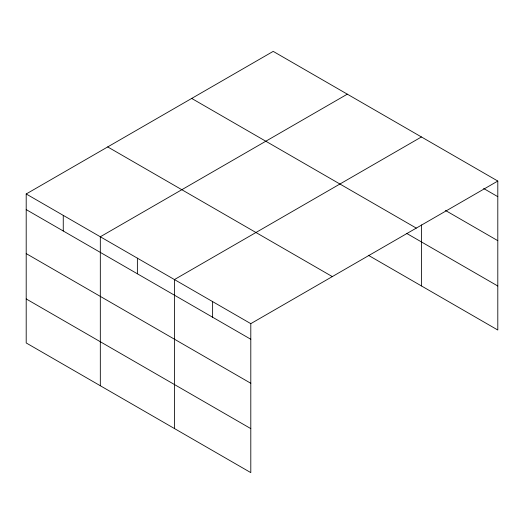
<?xml version="1.0" encoding="UTF-8"?>
<svg xmlns="http://www.w3.org/2000/svg" width="524" height="524" viewBox="0 0 524 524"><rect width="100%" height="100%" fill="white"/><g stroke="black" fill="none" stroke-linecap="round" stroke-linejoin="round"><path stroke-width="0.79" d="M497.8 181.049L273.201 51.378L26.2 193.978L26.2 342.951L250.799 472.622L250.799 323.655L497.8 181.049L497.8 330.022L368.293 255.247M347.314 94.169L100.32 236.769L100.32 385.743M421.434 136.96L174.44 279.567L174.44 428.534M483.659 188.502L497.8 196.67M445.479 210.465L497.8 240.673M191.686 98.433L416.292 228.11M406.748 233.449L497.8 286.012M107.708 146.923L332.314 276.593M26.2 193.978L250.799 323.655M26.2 209.6L250.799 339.27M26.2 253.603L250.799 383.28M26.2 298.942L250.799 428.619M421.434 224.92L421.434 285.934M212.62 301.608L212.62 317.23M137.38 258.168L137.38 273.79M63.26 215.377L63.26 230.999"/></g></svg>
